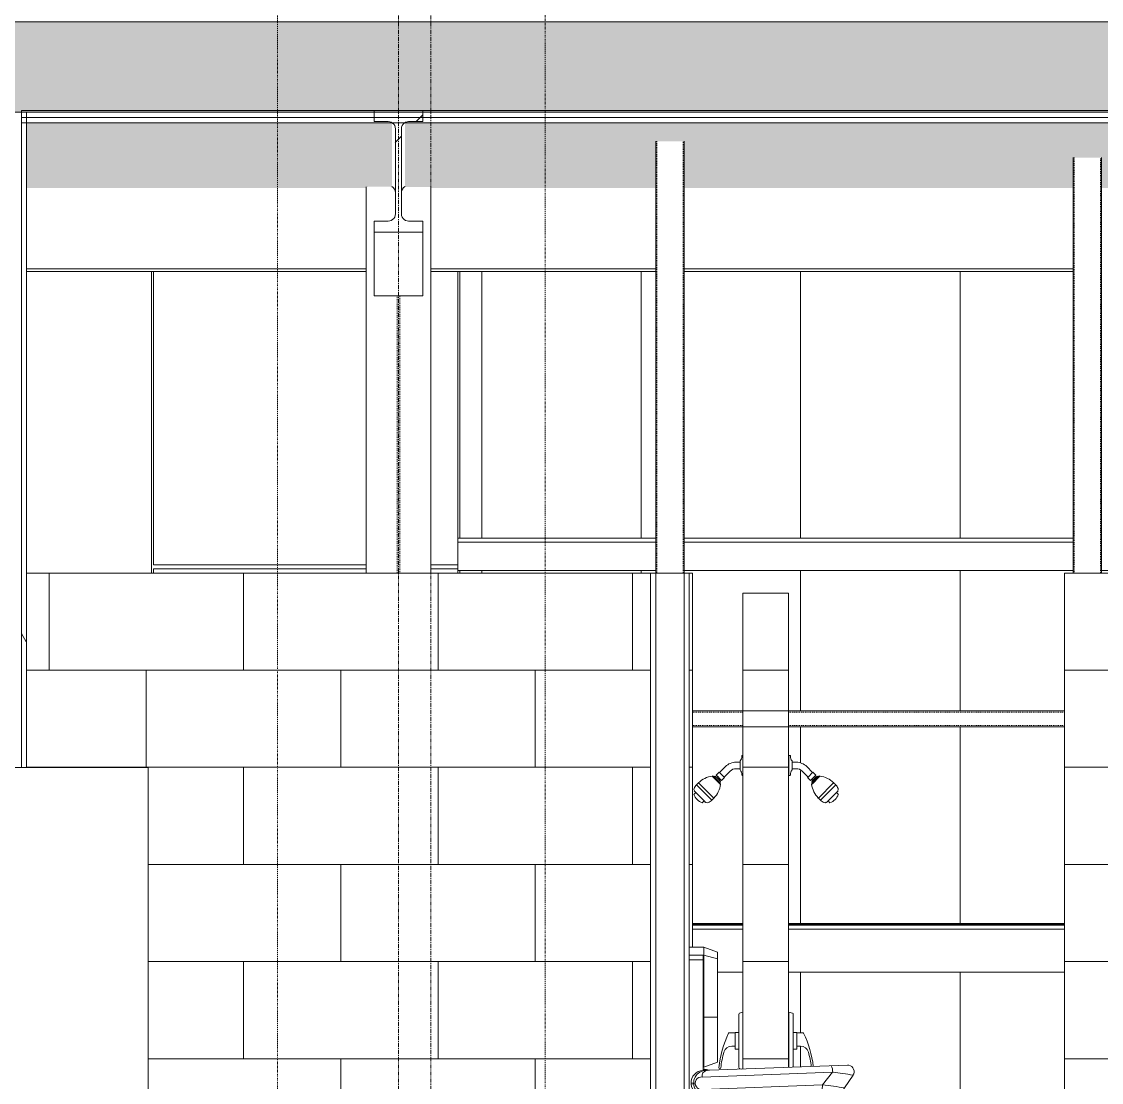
# Model space of a CAD drawing. Header units: inches. Extents: x -23565 to -43, y -324 to 853.
# Drawn here: x -18288.4 to -18155.2, y 33.1 to 164.1 of the extents above; entities that cross this region are included whole.
import ezdxf

# ---------------------------------------------------------------- set-up
doc = ezdxf.new("R2010")
doc.units = ezdxf.units.IN
doc.header["$MEASUREMENT"] = 0
for name, pattern in [('Dash Dot 3_16_', [0.3125, 0.1875, -0.0625, 0, -0.0625]), ('Grid Line 1_2_', [0.875, 0.5, -0.125, 0.125, -0.125]), ('Hidden 1_8_', [0.1875, 0.125, -0.0625]), ('Hidden 1_8__2_', [0.1875, 0.125, -0.0625])]:
    doc.linetypes.add(name, pattern=pattern)
for name, color, linetype, lineweight in [('A-ANNO-SYMB', 150, 'Continuous', 9), ('A-CLNG', 13, 'Continuous', 13), ('A-CLNG-PATT', 13, 'Continuous', 25), ('A-GENM', 13, 'Continuous', 13), ('A-GLAZ-CWMG', 51, 'Continuous', 13), ('A-WALL', 113, 'Continuous', 13), ('A-WALL-PATT', 111, 'Continuous', 25), ('I-FURN', 30, 'Continuous', 13), ('I-WALL', 2, 'Continuous', 13), ('P-SANR-FIXT', 6, 'Continuous', 13), ('Q-SPCQ', 91, 'Continuous', 13), ('S-BEAM', 12, 'Continuous', 13), ('S-COLS', 52, 'Continuous', 13), ('S-GRID', 1, 'Continuous', 9)]:
    doc.layers.add(name, color=color, linetype=linetype, lineweight=lineweight)
pattern_1 = [(0, (-33539.073, 67.247), (61.44, 15.36), [2.534, -43.546, 2.534, -43.546, -245.76]), (0, (-33539.073, 67.247), (61.44, 15.36), [-92.16, 2.534, -89.626, 2.534, -43.546, -107.52]), (0, (-33539.073, 67.247), (61.44, 15.36), [-230.4, 2.534, -28.186, 2.534, -74.266]), (120, (-33516.033, 74.927), (-44.02215, 45.528601), [2.534, -43.546, 2.534, -43.546, -245.76]), (120, (-33516.033, 74.927), (-44.02215, 45.528601), [-92.16, 2.534, -89.626, 2.534, -43.546, -107.52]), (120, (-33516.033, 74.927), (-44.02215, 45.528601), [-230.4, 2.534, -28.186, 2.534, -74.266]), (240, (-33508.353, 105.647), (-17.41785, -60.888601), [2.534, -43.546, 2.534, -43.546, -245.76]), (240, (-33508.353, 105.647), (-17.41785, -60.888601), [-92.16, 2.534, -89.626, 2.534, -43.546, -107.52]), (240, (-33508.353, 105.647), (-17.41785, -60.888601), [-230.4, 2.534, -28.186, 2.534, -74.266])]
pattern_2 = [(0, (-32970.977, 12), (-48, 24), [48, 0, 0, 0]), (90, (-32946.977, 0), (-48, 3e-15), [12, -12]), (90, (-32958.977, 12), (-48, 3e-15), [12, -12]), (90, (-32934.977, 12), (-48, 3e-15), [12, -12]), (0, (-32970.977, 24), (-48, 24), [48, 0, 0, 0]), (90, (-32922.977, 0), (-48, 3e-15), [12, -12])]

# ---------------------------------------------------------------- blocks, each defined once
blk = doc.blocks.new('Locker-Double Stacked - one-3246-Building Section - East_West looking South _ Fitness Center')
at = {"layer": 'I-FURN', "color": 8, "lineweight": 9}
for p, q in [((-25740.27, 72), (-25722.27, 72)), ((-25740.27, 0), (-25740.27, 72)), ((-25722.27, 0), (-25722.27, 72)), ((-25722.27, 0), (-25740.27, 0))]:
    blk.add_line(p, q, dxfattribs=at)
blk = doc.blocks.new('HSS-Hollow Structural Section - HSS2X2X3_16-322294-Building Section - East_West looking South _ Fitness Center')
at = {"layer": 'S-BEAM', "color": 8, "lineweight": 9}
for p, q in [((-25609.2, 79), (-25655.08, 79)), ((-25655.08, 77), (-25609.2, 77))]:
    blk.add_line(p, q, dxfattribs=at)
at = {"layer": 'S-BEAM', "color": 8, "linetype": 'Hidden 1_8__2_', "lineweight": 9}
for p, q in [((-25655.08, 78.83), (-25648.89, 78.83)), ((-25643.27, 78.83), (-25609.2, 78.83)), ((-25655.08, 77.17), (-25648.89, 77.17)), ((-25643.27, 77.17), (-25609.2, 77.17))]:
    blk.add_line(p, q, dxfattribs=at)
blk = doc.blocks.new('Shower-Unit-Zurn-Z7301-SS-MT-DV2P-HW - Z7301-SS-MT-DV2P-HW-253514-Building Section - East_West looking South _ Fitness Center')
at = {"layer": 'P-SANR-FIXT', "color": 8, "lineweight": 9}
for p, q in [((-25643.2, 73.49), (-25643.1, 73.49)), ((-25643.2, 72.65), (-25643.2, 73.49)), ((-25643.2, 72.65), (-25643.2, 71.85)), ((-25642.82, 72.8), (-25642.82, 72.65)), ((-25642.82, 72.65), (-25642.82, 71.85)), ((-25642.82, 72.65), (-25642.3, 72.65)), ((-25641, 72.11), (-25640.28, 71.39)), ((-25643.2, 71.01), (-25643.2, 71.85)), ((-25643.1, 71.01), (-25643.2, 71.01)), ((-25642.82, 71.85), (-25642.82, 71.7)), ((-25642.29, 71.85), (-25642.82, 71.85)), ((-25640.84, 70.82), (-25641.58, 71.56)), ((-25640.89, 70.77), (-25640.84, 70.82)), ((-25640.52, 70.4), (-25640.89, 70.77)), ((-25640.28, 71.39), (-25640.84, 70.82)), ((-25640.33, 70.59), (-25640.05, 70.87)), ((-25639.62, 70.86), (-25640.32, 70.16)), ((-25639.46, 70.86), (-25640.31, 70)), ((-25640.28, 71.39), (-25640.23, 71.43)), ((-25640.23, 71.43), (-25639.86, 71.06)), ((-25640.21, 70.48), (-25639.94, 70.75)), ((-25639.86, 71.06), (-25640.05, 70.87)), ((-25640.05, 70.87), (-25639.94, 70.75)), ((-25639.94, 70.75), (-25639.83, 70.86)), ((-25639.62, 70.86), (-25639.54, 70.94)), ((-25639.54, 70.94), (-25639.46, 70.86)), ((-25639.46, 70.86), (-25639.37, 70.95)), ((-25640.33, 70.59), (-25640.52, 70.4)), ((-25640.4, 70.09), (-25640.32, 70.16)), ((-25640.31, 70), (-25640.4, 70.09)), ((-25640.4, 69.91), (-25640.31, 70)), ((-25640.21, 70.48), (-25640.33, 70.59)), ((-25640.32, 70.37), (-25640.21, 70.48)), ((-25637.68, 70.12), (-25639.57, 68.23)), ((-25637.43, 69.87), (-25639.32, 67.98)), ((-25637.68, 70.12), (-25637.43, 69.87)), ((-25639.32, 67.98), (-25639.57, 68.23)), ((-25638.36, 67.87), (-25637.33, 68.91)), ((-25637.14, 69.1), (-25637.33, 68.91)), ((-25637.33, 68.91), (-25637.1, 68.68)), ((-25637.17, 69.13), (-25637.14, 69.1)), ((-25638.55, 67.68), (-25638.59, 67.72)), ((-25638.36, 67.87), (-25638.55, 67.68)), ((-25638.14, 67.65), (-25638.36, 67.87)), ((-25643.2, 41.81), (-25642.75, 41.68)), ((-25643.2, 39.19), (-25643.2, 41.81)), ((-25642.66, 41.56), (-25642.66, 39.28)), ((-25643.2, 39.19), (-25643.2, 37.3)), ((-25642.66, 39.28), (-25642.66, 37.22)), ((-25642.66, 39.28), (-25642.21, 39.28)), ((-25642.21, 39.28), (-25642.21, 39.25)), ((-25642.21, 39.25), (-25642.21, 37.61)), ((-25642.21, 39.25), (-25641.48, 39.25)), ((-25642.21, 37.61), (-25642.21, 37.22)), ((-25641.77, 37.61), (-25642.21, 37.61)), ((-25643.2, 34.98), (-25643.2, 37.3)), ((-25642.66, 37.22), (-25642.66, 35)), ((-25642.21, 37.22), (-25642.66, 37.22))]:
    blk.add_line(p, q, dxfattribs=at)
for centre, radius, start, end in [((-25643.1, 73.4), 0.0851, 359.892, 90), ((-25642, 73.39), 1.01, 179.1647, 215.7006), ((-25642.3, 70.81), 1.84, 45, 90), ((-25643.1, 71.1), 0.0851, 270, 0.108), ((-25642, 71.11), 1.01, 144.2994, 180.8353), ((-25642.29, 70.85), 1, 45, 90), ((-25639.72, 70.76), 0.147, 45, 135), ((-25639.9, 67.73), 3.26, 47.0133, 80.5508), ((-25637.19, 70.45), 3.26, 189.4492, 222.9867), ((-25640.22, 70.27), 0.147, 135, 225), ((-25638.41, 68.86), 1.4, 23.4945, 45.9141), ((-25637.36, 69.31), 0.259, 315.4477, 23.757), ((-25638.31, 68.95), 1.4, 224.0859, 246.5055), ((-25638.74, 69.28), 1.74, 290.1231, 339.8769), ((-25638.77, 67.9), 0.259, 246.243, 314.5523), ((-25642.79, 41.56), 0.125, 0, 73.7481), ((-25641.48, 39.15), 0.1, 25.135, 90), ((-25653.86, 33.34), 13.78, 7.306, 25.135), ((-25641.77, 36.61), 1, 15.1223, 90), ((-25653.86, 33.34), 13.53, 7.3978, 15.1223)]:
    blk.add_arc(centre, radius, start, end, dxfattribs=at)
blk = doc.blocks.new('Shower-Unit-Zurn-Z7301-SS-MT-DV2P-HW - Z7301-SS-MT-DV2P-HW-253545-Building Section - East_West looking South _ Fitness Center')
at = {"layer": 'P-SANR-FIXT', "color": 8, "lineweight": 9}
for p, q in [((-25651.03, 72.11), (-25651.75, 71.39)), ((-25649.21, 72.65), (-25649.73, 72.65)), ((-25649.21, 72.8), (-25649.21, 72.65)), ((-25649.21, 72.65), (-25649.21, 71.85)), ((-25652.57, 70.86), (-25652.66, 70.95)), ((-25652.49, 70.94), (-25652.57, 70.86)), ((-25652.57, 70.86), (-25651.72, 70)), ((-25652.41, 70.86), (-25652.49, 70.94)), ((-25652.41, 70.86), (-25651.71, 70.16)), ((-25652.09, 70.75), (-25652.2, 70.86)), ((-25651.8, 71.43), (-25652.17, 71.06)), ((-25652.17, 71.06), (-25651.98, 70.87)), ((-25651.98, 70.87), (-25652.09, 70.75)), ((-25651.82, 70.48), (-25652.09, 70.75)), ((-25651.71, 70.59), (-25651.98, 70.87)), ((-25651.75, 71.39), (-25651.8, 71.43)), ((-25651.75, 71.39), (-25651.19, 70.82)), ((-25651.51, 70.4), (-25651.14, 70.77)), ((-25651.19, 70.82), (-25650.45, 71.56)), ((-25651.14, 70.77), (-25651.19, 70.82)), ((-25649.74, 71.85), (-25649.21, 71.85)), ((-25649.21, 71.85), (-25649.21, 71.7)), ((-25654.35, 70.12), (-25654.6, 69.87)), ((-25654.6, 69.87), (-25652.71, 67.98)), ((-25654.35, 70.12), (-25652.46, 68.23)), ((-25651.82, 70.48), (-25651.71, 70.59)), ((-25651.71, 70.37), (-25651.82, 70.48)), ((-25651.72, 70), (-25651.63, 70.09)), ((-25651.63, 69.91), (-25651.72, 70)), ((-25651.71, 70.59), (-25651.51, 70.4)), ((-25651.63, 70.09), (-25651.71, 70.16)), ((-25654.7, 68.91), (-25654.93, 68.68)), ((-25654.86, 69.13), (-25654.89, 69.1)), ((-25654.89, 69.1), (-25654.7, 68.91)), ((-25653.67, 67.87), (-25654.7, 68.91)), ((-25652.71, 67.98), (-25652.46, 68.23)), ((-25653.89, 67.65), (-25653.67, 67.87)), ((-25653.67, 67.87), (-25653.48, 67.68)), ((-25653.48, 67.68), (-25653.44, 67.72)), ((-25649.37, 41.56), (-25649.37, 39.28)), ((-25648.89, 41.79), (-25649.28, 41.68)), ((-25649.82, 39.25), (-25650.55, 39.25)), ((-25649.37, 39.28), (-25649.82, 39.28)), ((-25649.82, 39.28), (-25649.82, 39.25)), ((-25649.82, 39.25), (-25649.82, 37.61)), ((-25649.37, 39.28), (-25649.37, 37.22)), ((-25650.26, 37.61), (-25649.82, 37.61)), ((-25649.82, 37.61), (-25649.82, 37.22)), ((-25649.82, 37.22), (-25649.37, 37.22)), ((-25649.37, 37.22), (-25649.37, 34.94)), ((-25649.28, 34.82), (-25649.08, 34.76))]:
    blk.add_line(p, q, dxfattribs=at)
for centre, radius, start, end in [((-25650.03, 73.39), 1.01, 324.2994, 0.8353), ((-25648.93, 73.4), 0.0851, 90, 180.108), ((-25649.73, 70.81), 1.84, 90, 135), ((-25652.13, 67.73), 3.26, 99.4492, 132.9867), ((-25652.31, 70.76), 0.147, 45, 135), ((-25649.74, 70.85), 1, 90, 135), ((-25650.03, 71.11), 1.01, 359.1647, 35.7006), ((-25648.93, 71.1), 0.0851, 179.892, 270), ((-25654.67, 69.31), 0.259, 156.243, 224.5523), ((-25653.62, 68.86), 1.4, 134.0859, 156.5055), ((-25654.84, 70.45), 3.26, 317.0133, 350.5508), ((-25651.81, 70.27), 0.147, 315, 45), ((-25653.29, 69.28), 1.74, 200.1231, 249.8769), ((-25653.72, 68.95), 1.4, 293.4945, 315.9141), ((-25653.26, 67.9), 0.259, 225.4477, 293.757), ((-25649.24, 41.56), 0.125, 106.2519, 180), ((-25638.17, 33.34), 13.78, 154.865, 173.3403), ((-25650.55, 39.15), 0.1, 90, 154.865), ((-25650.26, 36.61), 1, 90, 164.8777), ((-25638.17, 33.34), 13.53, 164.8777, 173.3403), ((-25651.73, 34.92), 0.125, 173.3403, 353.3403), ((-25649.24, 34.94), 0.125, 180, 254)]:
    blk.add_arc(centre, radius, start, end, dxfattribs=at)
blk = doc.blocks.new('HSS-Hollow Structural Section-Column - HSS3-1_2X3-1_2X1_8-350765-Building Section - East_West looking South _ Fitness Center')
at = {"layer": 'S-COLS', "color": 8, "lineweight": 9}
for p, q in [((-25446.39, 147.31), (-25446.39, 96)), ((-25442.89, 96), (-25442.89, 147.31))]:
    blk.add_line(p, q, dxfattribs=at)
at = {"layer": 'S-COLS', "color": 8, "linetype": 'Hidden 1_8__2_', "lineweight": 9}
for p, q in [((-25446.27, 147.3), (-25446.27, 96)), ((-25443.01, 96), (-25443.01, 147.3))]:
    blk.add_line(p, q, dxfattribs=at)
blk = doc.blocks.new('HSS-Hollow Structural Section-Column - HSS3-1_2X3-1_2X1_8-V58-Building Section - East_West looking South _ Fitness Center')
at = {"layer": 'S-COLS', "color": 8, "lineweight": 9}
for p, q in [((-25387.64, 149.32), (-25387.64, 96)), ((-25384.14, 96), (-25384.14, 149.32))]:
    blk.add_line(p, q, dxfattribs=at)
at = {"layer": 'S-COLS', "color": 8, "linetype": 'Hidden 1_8__2_', "lineweight": 9}
for p, q in [((-25387.52, 149.31), (-25387.52, 96)), ((-25384.26, 96), (-25384.26, 149.31))]:
    blk.add_line(p, q, dxfattribs=at)
blk = doc.blocks.new('Change_Table-Flip_Down-Frost_Products_LTD_-1125 - Polyethylene-White-V59-Building Section - East_West looking South _ Fitness Center')
at = {"layer": 'Q-SPCQ', "color": 8, "lineweight": 9}
for p, q in [((-25655.52, 49.8), (-25653.72, 49.8)), ((-25653.72, 35.01), (-25653.72, 49.8)), ((-25653.72, 49.8), (-25652.02, 49.18)), ((-25655.52, 48.84), (-25653.72, 48.84)), ((-25653.77, 48.24), (-25655.52, 48.24)), ((-25653.77, 48.84), (-25653.77, 34.67)), ((-25653.72, 48.84), (-25652.02, 48.38)), ((-25652.02, 49.18), (-25652.02, 35.63)), ((-25653.77, 41.18), (-25652.02, 41.18)), ((-25653.72, 35.01), (-25653.77, 35.01)), ((-25653.77, 35.01), (-25653.77, 34.77)), ((-25652.02, 35.63), (-25653.72, 35.01)), ((-25653.02, 34.62), (-25635.99, 35.25)), ((-25653.89, 33.78), (-25637.81, 34.38)), ((-25653.02, 34.62), (-25653.4, 34.6)), ((-25639.06, 32.81), (-25637.81, 34.38)), ((-25635.29, 34), (-25636.35, 32.44)), ((-25654.76, 33.05), (-25655.27, 33.03)), ((-25655.27, 33.03), (-25655.26, 32.91)), ((-25655.26, 32.91), (-25654.75, 32.93)), ((-25654.97, 33.04), (-25654.96, 32.92)), ((-25639.06, 32.81), (-25653.83, 32.26)), ((-25639.15, 32), (-25653.69, 31.46)), ((-25639.15, 32), (-25636.98, 32.08)), ((-25636.65, 32.17), (-25636.89, 31.81)), ((-25636.35, 32.44), (-25636.83, 31.71)), ((-25652.78, 30.73), (-25654.77, 30.26)), ((-25652.41, 31.51), (-25652.89, 30.7)), ((-25652.78, 30.73), (-25652.3, 31.51)), ((-25652.54, 31.13), (-25652.78, 30.73)), ((-25636.83, 31.71), (-25652.54, 31.13)), ((-25636.89, 31.81), (-25652.47, 31.23)), ((-25651.82, 31.53), (-25651.81, 31.16)), ((-25636.89, 31.81), (-25636.83, 31.71)), ((-25654.77, 30.26), (-25655.52, 30.26))]:
    blk.add_line(p, q, dxfattribs=at)
for centre, radius, start, end in [((-25653.77, 32.96), 1.81, 65.8288, 90), ((-25653.77, 32.96), 1.71, 73.7265, 90), ((-25639.27, 34.45), 1.47, 357.3665, 29.6833), ((-25635.96, 34.45), 0.8, 78.1281, 92.1189), ((-25635.96, 34.45), 0.8, 326.0915, 78.1158), ((-25653.4, 33.04), 1.56, 89.6963, 275.177), ((-25653.99, 33.02), 0.773, 82.7114, 281.5263), ((-25653.21, 33.93), 0.697, 105.7593, 192.2907), ((-25639.71, 13.19), 21.27, 78.0183, 84.8629), ((-25653.08, 32.2), 0.755, 175.8122, 254.1878), ((-25641.82, 32.71), 2.75, 345.1576, 2.0429), ((-25641.54, 4.46), 28.45, 79.4736, 84.9967), ((-25637.01, 32.88), 0.8, 272.1189, 326.0915)]:
    blk.add_arc(centre, radius, start, end, dxfattribs=at)
for centre, start_param, end_param in [((-25653.75, 33.09), 1.570796, 3.141593), ((-25653.74, 32.96), 3.141593, 4.712389)]:
    blk.add_ellipse(centre, major_axis=(1.52, 0.06), ratio=0.984808, start_param=start_param, end_param=end_param, dxfattribs=at)
blk = doc.blocks.new('Generic Models _ess Center2')
at = {"layer": 'A-GENM', "color": 8, "lineweight": 9}
for p, q in [((-25648.89, 52.74), (-25655.08, 52.74)), ((-25655.08, 52.67), (-25648.89, 52.67)), ((-25648.89, 52.66), (-25655.08, 52.66)), ((-25648.89, 52.63), (-25655.08, 52.63)), ((-25648.89, 52.62), (-25655.08, 52.62)), ((-25648.89, 52.59), (-25655.08, 52.59)), ((-25648.89, 52.58), (-25655.08, 52.58)), ((-25648.89, 52.54), (-25655.08, 52.54)), ((-25609.2, 52.74), (-25643.27, 52.74)), ((-25643.27, 52.67), (-25609.2, 52.67)), ((-25609.2, 52.66), (-25643.27, 52.66)), ((-25609.2, 52.63), (-25643.27, 52.63)), ((-25609.2, 52.62), (-25643.27, 52.62)), ((-25609.2, 52.59), (-25643.27, 52.59)), ((-25609.2, 52.58), (-25643.27, 52.58)), ((-25609.2, 52.54), (-25643.27, 52.54))]:
    blk.add_line(p, q, dxfattribs=at)
blk = doc.blocks.new('Generic Models _ess Center3')
at = {"layer": 'A-GENM', "color": 8, "lineweight": 9}
for p, q in [((-25648.89, 52.04), (-25655.08, 52.04)), ((-25609.2, 52.04), (-25643.27, 52.04)), ((-25648.89, 46.71), (-25652.02, 46.71)), ((-25609.2, 46.71), (-25643.27, 46.71))]:
    blk.add_line(p, q, dxfattribs=at)
blk = doc.blocks.new('Locker Rooms and Restrooms_rvt-2-Building Section - East_West looking South _ Fitness Center')
at = {"layer": 'A-WALL-PATT', "lineweight": 9}
h = blk.add_hatch(dxfattribs=at)
h.set_pattern_fill('FP_33', color=8, style=0, pattern_type=2)
h.set_pattern_definition([(0, (-33105.07, 12), (-48, 24), [48, 0, 0, 0]), (90, (-33081.07, 0), (-48, 3e-15), [12, -12]), (90, (-33093.07, 12), (-48, 3e-15), [12, -12]), (90, (-33069.07, 12), (-48, 3e-15), [12, -12]), (0, (-33105.07, 24), (-48, 24), [48, 0, 0, 0]), (90, (-33057.07, 0), (-48, 3e-15), [12, -12])])
h.paths.add_polyline_path([(-25655.52, 0), (-25655.08, 0), (-25655.08, 30.26), (-25655.52, 30.26), (-25655.52, 0.25)], flags=0)
h.paths.add_polyline_path([(-25662.11, 0.25), (-25660.27, 0.25), (-25660.27, 15), (-25674.27, 15), (-25674.27, 16), (-25660.27, 16), (-25660.27, 96), (-25737.27, 96), (-25737.27, 72), (-25722.27, 72), (-25722.27, 0.25), (-25674.27, 0.25)], flags=0)
h.paths.add_polyline_path([(-25655.08, 49.8), (-25655.08, 96), (-25655.52, 96), (-25655.52, 49.8)], flags=0)
h = blk.add_hatch(dxfattribs=at)
h.set_pattern_fill('FP_13', color=8, style=0, pattern_type=2)
h.set_pattern_definition(pattern_1)
h.paths.add_polyline_path([(-25655.52, 0), (-25655.52, 96), (-25656.14, 96), (-25656.14, 0)], flags=0)
h = blk.add_hatch(dxfattribs=at)
h.set_pattern_fill('FP_28', color=8, style=0, pattern_type=2)
h.set_pattern_definition(pattern_2)
h.paths.add_polyline_path([(-25609.2, 0), (-25608.14, 0), (-25608.14, 96), (-25609.2, 96), (-25609.2, 37.39)], flags=0)
h = blk.add_hatch(dxfattribs=at)
h.set_pattern_fill('FP_28', color=8, style=0, pattern_type=2)
h.set_pattern_definition(pattern_2)
h.paths.add_polyline_path([(-25608.14, 0), (-25583.33, 0), (-25583.27, 70), (-25582.02, 70), (-25581.95, 0), (-25547.75, 0), (-25546.83, 7.94), (-25548.67, 8.74), (-25549.62, 9.17), (-25552.05, 10.97), (-25552.73, 11.72), (-25552.88, 12), (-25581.52, 12), (-25581.52, 70), (-25524.27, 70), (-25524.27, 27.75), (-25522.51, 27.69), (-25522.29, 27.4), (-25522.25, 27.29), (-25522.2, 25.83), (-25522.39, 25.75), (-25522.62, 25.75), (-25523, 17.25), (-25523.46, 15.3), (-25523.56, 15.11), (-25523.91, 14.84), (-25524.27, 14.75), (-25524.27, 12), (-25526.65, 12), (-25526.61, 8.08), (-25525.73, 0), (-25521.39, 0), (-25521.39, 96), (-25608.14, 96), (-25608.14, 37.39)], flags=0)
h.paths.add_polyline_path([(-25537.38, 8.13), (-25536.59, 9.13), (-25536.1, 10.5), (-25536.17, 10.31), (-25536.66, 9.04), (-25537.39, 8.13)], flags=0)
h = blk.add_hatch(dxfattribs=at)
h.set_pattern_fill('FP_31', color=8, style=0, pattern_type=2)
h.set_pattern_definition([(0, (-33095.54, 12), (-48, 24), [48, 0, 0, 0]), (90, (-33071.54, 0), (-48, 3e-15), [12, -12]), (90, (-33083.54, 12), (-48, 3e-15), [12, -12]), (90, (-33059.54, 12), (-48, 3e-15), [12, -12]), (0, (-33095.54, 24), (-48, 24), [48, 0, 0, 0]), (90, (-33047.54, 0), (-48, 3e-15), [12, -12])])
h.paths.add_polyline_path([(-25648.89, 0), (-25643.27, 0), (-25643.27, 31.47), (-25648.89, 31.27), (-25648.89, 17.85)], flags=0)
h.paths.add_polyline_path([(-25648.89, 34.77), (-25643.27, 34.98), (-25643.27, 93.5), (-25648.89, 93.5), (-25648.89, 35.25)], flags=0)
at = {"layer": 'A-WALL', "color": 7}
for p, q in [((-25659.64, 0), (-25659.64, 96)), ((-25656.14, 0), (-25656.14, 96))]:
    blk.add_line(p, q, dxfattribs=at)
at = {"layer": 'I-WALL', "color": 8, "lineweight": 9}
for p, q in [((-25660.27, 96), (-25737.27, 96)), ((-25655.08, 96), (-25655.52, 96)), ((-25655.08, 49.8), (-25655.08, 96)), ((-25609.2, 0), (-25609.2, 96)), ((-25609.2, 96), (-25608.14, 96)), ((-25521.64, 96), (-25608.14, 96)), ((-25648.89, 34.77), (-25648.89, 93.5)), ((-25643.27, 93.5), (-25648.89, 93.5)), ((-25643.27, 93.5), (-25643.27, 34.98))]:
    blk.add_line(p, q, dxfattribs=at)
at = {"layer": 'I-WALL', "color": 7}
for p, q in [((-25660.27, 96), (-25660.27, 16)), ((-25655.52, 96), (-25660.27, 96)), ((-25655.52, 0), (-25655.52, 96))]:
    blk.add_line(p, q, dxfattribs=at)
at = {"color": 8, "lineweight": 9}
for name, p in [('HSS-Hollow Structural Section-Column - HSS3-1_2X3-1_2X1_8-V58-Building Section - East_West looking South _ Fitness Center', (-272, 0)), ('HSS-Hollow Structural Section-Column - HSS3-1_2X3-1_2X1_8-350765-Building Section - East_West looking South _ Fitness Center', (-161.75, 0)), ('HSS-Hollow Structural Section - HSS2X2X3_16-322294-Building Section - East_West looking South _ Fitness Center', (0, 0)), ('Shower-Unit-Zurn-Z7301-SS-MT-DV2P-HW - Z7301-SS-MT-DV2P-HW-253545-Building Section - East_West looking South _ Fitness Center', (0, 0)), ('Shower-Unit-Zurn-Z7301-SS-MT-DV2P-HW - Z7301-SS-MT-DV2P-HW-253514-Building Section - East_West looking South _ Fitness Center', (0, 0)), ('Locker-Double Stacked - one-3246-Building Section - East_West looking South _ Fitness Center', (0, 0)), ('Generic Models _ess Center2', (0, 0)), ('Generic Models _ess Center3', (0, 0)), ('Change_Table-Flip_Down-Frost_Products_LTD_-1125 - Polyethylene-White-V59-Building Section - East_West looking South _ Fitness Center', (0, 0))]:
    blk.add_blockref(name, p, dxfattribs=at)
blk = doc.blocks.new('W-Wide Flange-Column - B2_F-1401326-Building Section - East_West looking South _ Fitness Center')
at = {"layer": 'S-COLS', "color": 8, "lineweight": 9}
for p, q in [((-25695.39, 143.68), (-25695.39, 96)), ((-25687.39, 143.68), (-25687.39, 96)), ((-25695.39, -4.5), (-25695.39, -12)), ((-25687.39, -4.5), (-25687.39, -12))]:
    blk.add_line(p, q, dxfattribs=at)
at = {"layer": 'S-COLS', "color": 8, "linetype": 'Hidden 1_8_', "lineweight": 9}
for p, q in [((-25691.55, 96), (-25691.55, 130.22)), ((-25691.23, 130.22), (-25691.23, 96)), ((-25691.55, -12), (-25691.55, -4.5)), ((-25691.23, -4.5), (-25691.23, -12))]:
    blk.add_line(p, q, dxfattribs=at)
blk = doc.blocks.new('W-Wide Flange - 1_-3_ deep-1401343-Building Section - East_West looking South _ Fitness Center')
at = {"layer": 'S-BEAM', "lineweight": 9}
h = blk.add_hatch(dxfattribs=at)
h.set_pattern_fill('FP_12', color=8, style=0, pattern_type=2)
h.set_pattern_definition([(45, (-33539.073, 67.247), (-19.00703, 19.00703), []), (45, (-33539.073, 96.047), (-19.00703, 19.00703), [])])
h.paths.add_polyline_path([(-25688.39, 138.1), (-25688.43, 139.46), (-25690.32, 139.48), (-25690.68, 139.65), (-25690.93, 139.96), (-25691.02, 140.35), (-25690.99, 151.06), (-25690.82, 151.41), (-25690.51, 151.66), (-25690.13, 151.75), (-25688.39, 151.75), (-25688.43, 153.11), (-25694.39, 153.11), (-25694.39, 151.75), (-25692.46, 151.73), (-25692.1, 151.55), (-25691.85, 151.24), (-25691.77, 150.86), (-25691.79, 140.15), (-25691.96, 139.79), (-25692.27, 139.55), (-25692.66, 139.46), (-25694.39, 139.46), (-25694.39, 138.1), (-25688.43, 138.1)], flags=0)
at = {"layer": 'S-BEAM', "color": 7}
for p, q in [((-25688.39, 153.11), (-25694.39, 153.11)), ((-25694.39, 153.11), (-25694.39, 151.75)), ((-25688.39, 151.75), (-25688.39, 153.11)), ((-25694.39, 151.75), (-25692.66, 151.75)), ((-25691.77, 150.86), (-25691.77, 140.35)), ((-25691.02, 140.35), (-25691.02, 150.86)), ((-25690.13, 151.75), (-25688.39, 151.75)), ((-25692.66, 139.46), (-25694.39, 139.46)), ((-25694.39, 139.46), (-25694.39, 138.1)), ((-25688.39, 139.46), (-25690.13, 139.46)), ((-25688.39, 138.1), (-25688.39, 139.46)), ((-25694.39, 138.1), (-25688.39, 138.1))]:
    blk.add_line(p, q, dxfattribs=at)
at = {"layer": 'S-BEAM', "color": 8, "lineweight": 9}
for p, q in [((-25694.39, 130.22), (-25694.39, 138.1)), ((-25688.39, 130.22), (-25688.39, 138.1)), ((-25688.39, 130.22), (-25694.39, 130.22))]:
    blk.add_line(p, q, dxfattribs=at)
at = {"layer": 'S-BEAM', "color": 7, "flags": 128}
for points in [[(-25692.66, 151.75), (-25692.46, 151.73), (-25692.27, 151.66), (-25692.1, 151.55), (-25691.96, 151.41), (-25691.85, 151.24), (-25691.79, 151.06), (-25691.77, 150.86)], [(-25691.02, 150.86), (-25690.99, 151.06), (-25690.93, 151.24), (-25690.82, 151.41), (-25690.68, 151.55), (-25690.51, 151.66), (-25690.32, 151.73), (-25690.13, 151.75)], [(-25691.77, 140.35), (-25691.79, 140.15), (-25691.85, 139.96), (-25691.96, 139.79), (-25692.1, 139.65), (-25692.27, 139.55), (-25692.46, 139.48), (-25692.66, 139.46)], [(-25690.13, 139.46), (-25690.32, 139.48), (-25690.51, 139.55), (-25690.68, 139.65), (-25690.82, 139.79), (-25690.93, 139.96), (-25690.99, 140.15), (-25691.02, 140.35)]]:
    blk.add_lwpolyline(points, dxfattribs=at)
at = {"layer": 'S-BEAM', "color": 8, "lineweight": 9}
for centre, major_axis, start_param, end_param in [((-25692.66, 142.96), (-0.89, 0), 3.141593, 4.18879), ((-25690.13, 142.96), (0.89, 0), 2.094395, 3.141593)]:
    blk.add_ellipse(centre, major_axis=major_axis, ratio=0.999133, start_param=start_param, end_param=end_param, dxfattribs=at)
blk = doc.blocks.new('Rectangular Mullion - Profile_Polycarbonate_right-V43-Building Section - East_West looking South _ Fitness Center')
at = {"layer": 'A-GLAZ-CWMG', "color": 8, "lineweight": 9}
for p, q in [((-25683.83, 133.23), (-25683.83, 100.3)), ((-25681.08, 100.3), (-25681.08, 133.23)), ((-25683.83, 96.32), (-25683.83, 96)), ((-25681.08, 96), (-25681.08, 96.32))]:
    blk.add_line(p, q, dxfattribs=at)
blk = doc.blocks.new('W-Wide Flange - W12X19-1732174-Building Section - East_West looking South _ Fitness Center')
at = {"layer": 'S-BEAM', "color": 8, "lineweight": 9}
for p, q in [((-25737.27, 133.58), (-25695.39, 133.58)), ((-25687.39, 133.58), (-25659.64, 133.58)), ((-25656.14, 133.58), (-25608.14, 133.58)), ((-25737.27, 133.23), (-25695.39, 133.23)), ((-25687.39, 133.23), (-25659.64, 133.23)), ((-25656.14, 133.23), (-25608.14, 133.23))]:
    blk.add_line(p, q, dxfattribs=at)
blk = doc.blocks.new('Girt_C - 8_D-1758064-Building Section - East_West looking South _ Fitness Center')
at = {"layer": 'S-BEAM', "color": 8, "lineweight": 9}
for p, q in [((-25659.63, 100.3), (-25684.08, 100.3)), ((-25608.13, 100.3), (-25656.14, 100.3)), ((-25659.63, 99.82), (-25684.08, 99.82)), ((-25608.13, 99.82), (-25656.14, 99.82)), ((-25684.08, 96.32), (-25659.63, 96.32)), ((-25656.14, 96.32), (-25608.13, 96.32)), ((-25604.64, 96.32), (-25521.39, 96.32))]:
    blk.add_line(p, q, dxfattribs=at)

msp = doc.modelspace()

# ---------------------------------------------------------------- hatches: boundary and pattern name
at = {"layer": 'A-CLNG-PATT', "lineweight": 9}
h = msp.add_hatch(dxfattribs=at)
h.set_pattern_fill('FP_20', color=8, style=0, pattern_type=2)
h.set_pattern_definition([(161.57, (-33538.113, 68.207), (-7.6802237, -0.0009796), [0, -54.643, 6.067, 0]), (18.43, (-33540.033, 68.207), (-7.6802237, 0.0009796), [0, -54.643, 6.067, 0]), (108.43, (-33538.113, 68.207), (3.8382953, -19.20136532), [18.211, -42.499]), (71.57, (-33540.033, 68.207), (3.8382953, 19.20136532), [18.211, -42.499])])
h.paths.add_polyline_path([(-18822.42795, 152.92201), (-15349.42795, 152.92201), (-15349.42795, 164.05666), (-18822.42795, 164.05666), (-18822.42795, 154.604)], flags=0)
h = msp.add_hatch(dxfattribs=at)
h.set_pattern_fill('FP_13', color=8, style=0, pattern_type=2)
h.set_pattern_definition(pattern_1)
h.paths.add_polyline_path([(-18238.97051, 151.60832), (-17857.74045, 151.60832), (-17857.74045, 152.23386), (-18288.42795, 152.23386), (-18288.42795, 151.60832), (-18247.7437, 151.60832)], flags=0)
h = msp.add_hatch(dxfattribs=at)
h.set_pattern_fill('FP_37', color=8, style=0, pattern_type=2)
h.set_pattern_definition([(0, (-33539.073, 151.462), (61.44, 0.639), [2.534, -43.546, 2.534, -43.546, -245.76]), (0, (-33539.073, 151.462), (61.44, 0.639), [-92.16, 2.534, -89.626, 2.534, -43.546, -107.52]), (0, (-33539.073, 151.462), (61.44, 0.639), [-230.4, 2.534, -28.186, 2.534, -74.266]), (175.876, (-33516.033, 151.782), (-44.02172278, 1.89473894), [1.27, -21.829, 1.27, -21.829, -123.199]), (175.876, (-33516.033, 151.782), (-44.02172278, 1.89473894), [-46.2, 1.27, -44.929, 1.27, -21.829, -53.9]), (175.876, (-33516.033, 151.782), (-44.02172278, 1.89473894), [-115.499, 1.27, -14.129, 1.27, -37.229]), (184.124, (-33508.353, 153.061), (-17.4177818, -2.53516824), [1.27, -21.829, 1.27, -21.829, -123.199]), (184.124, (-33508.353, 153.061), (-17.4177818, -2.53516824), [-46.2, 1.27, -44.929, 1.27, -21.829, -53.9]), (184.124, (-33508.353, 153.061), (-17.4177818, -2.53516824), [-115.499, 1.27, -14.129, 1.27, -37.229])])
h.paths.add_polyline_path([(-18287.80295, 143.54353), (-18245.92795, 143.54353), (-18245.92795, 143.68446), (-18242.7209, 143.70788), (-18242.72426, 151.60832), (-18287.80295, 151.60832), (-18287.80295, 144.836)], flags=0)
h.paths.add_polyline_path([(-18142.46545, 143.54353), (-18071.92795, 143.54353), (-18071.92795, 151.60832), (-18241.13171, 151.5541), (-18241.13498, 143.68446), (-18237.92795, 143.68446), (-18237.92795, 143.54353), (-18210.17795, 143.54353), (-18210.14687, 149.30415), (-18209.94595, 149.30899), (-18206.67795, 149.29932), (-18206.67795, 143.54353), (-18158.67795, 143.54353), (-18158.64687, 147.29942), (-18158.44595, 147.30425), (-18155.17795, 147.29459), (-18155.17795, 143.54353)], flags=0)
h.paths.add_polyline_path([(-17858.36545, 143.54353), (-17858.36545, 151.60832), (-17951.63171, 151.5541), (-17951.63498, 143.67405), (-17948.42795, 143.67405), (-17948.42795, 143.54353), (-17938.17795, 143.54353), (-17938.14687, 149.30415), (-17937.94595, 149.30899), (-17934.67795, 149.29932), (-17934.67795, 143.54353), (-17861.72345, 143.54353)], flags=0)
h.paths.add_polyline_path([(-18068.42795, 143.54353), (-18063.42795, 143.54353), (-18063.50676, 151.60832), (-18068.42795, 151.60832), (-18068.42795, 144.836)], flags=0)
h.paths.add_polyline_path([(-18059.92795, 143.54353), (-17996.92795, 143.54353), (-17996.89687, 147.29942), (-17996.69595, 147.30425), (-17993.42795, 147.29459), (-17993.42795, 143.54353), (-17956.42795, 143.54353), (-17956.42795, 143.67405), (-17953.2209, 143.69746), (-17953.22426, 151.60832), (-18059.92795, 151.60832), (-18059.92795, 144.836)], flags=0)
at = {"layer": 'A-WALL-PATT', "lineweight": 9}
h = msp.add_hatch(dxfattribs=at)
h.set_pattern_fill('FP_13', color=8, style=0, pattern_type=2)
h.set_pattern_definition(pattern_1)
h.paths.add_polyline_path([(-18288.42795, 72), (-18287.80295, 72), (-18287.80295, 152.92201), (-18288.42795, 152.92201), (-18288.42795, 76.46)], flags=0)
h = msp.add_hatch(dxfattribs=at)
h.set_pattern_fill('FP_21', color=8, style=0, pattern_type=2)
h.set_pattern_definition([(0, (-33133.29, 0.38), (-193, 193), [48, -145]), (90, (-33133.29, 0.38), (-193, 1e-14), [96, -97]), (180, (-33085.29, 96.38), (-193, 193), [48, -145]), (90, (-33085.29, 0.38), (-193, 1e-14), [96, -97]), (180, (-33085.29, 96.88), (-193, 193), [48, -145]), (90, (-33085.29, 96.88), (-193, 1e-14), [96, -97]), (0, (-33133.29, 192.88), (-193, 193), [48, -145]), (90, (-33133.29, 96.88), (-193, 1e-14), [96, -97]), (0, (-33085.04, 48.12), (-193, 193), [48, -145]), (90, (-33085.04, 0), (-193, 1e-14), [48.125, -144.875]), (90, (-33037.04, 0), (-193, 1e-14), [48.125, -144.875]), (0, (-33085.04, 144.62), (-193, 193), [48, -145]), (90, (-33085.04, 48.62), (-193, 1e-14), [96, -97]), (180, (-33037.04, 48.62), (-193, 193), [48, -145]), (90, (-33037.04, 48.62), (-193, 1e-14), [96, -97]), (90, (-33085.04, 145.12), (-193, 1e-14), [48, -145]), (180, (-33037.04, 145.12), (-193, 193), [48, -145]), (90, (-33037.04, 145.12), (-193, 1e-14), [48, -145]), (0, (-33036.79, 0.38), (-193, 193), [48, -145]), (90, (-33036.79, 0.38), (-193, 1e-14), [96, -97]), (180, (-32988.79, 96.38), (-193, 193), [48, -145]), (90, (-32988.79, 0.38), (-193, 1e-14), [96, -97]), (180, (-32988.79, 96.88), (-193, 193), [48, -145]), (90, (-32988.79, 96.88), (-193, 1e-14), [96, -97]), (0, (-33036.79, 192.88), (-193, 193), [48, -145]), (90, (-33036.79, 96.88), (-193, 1e-14), [96, -97]), (0, (-32988.54, 48.12), (-193, 193), [48, -145]), (90, (-32988.54, 0), (-193, 1e-14), [48.125, -144.875]), (90, (-32940.54, 0), (-193, 1e-14), [48.125, -144.875]), (0, (-32988.54, 144.62), (-193, 193), [48, -145]), (90, (-32988.54, 48.62), (-193, 1e-14), [96, -97]), (180, (-32940.54, 48.62), (-193, 193), [48, -145]), (90, (-32940.54, 48.62), (-193, 1e-14), [96, -97]), (90, (-32988.54, 145.12), (-193, 1e-14), [48, -145]), (180, (-32940.54, 145.12), (-193, 193), [48, -145]), (90, (-32940.54, 145.12), (-193, 1e-14), [48, -145])])
h.paths.add_polyline_path([(-18282.83645, 96), (-18245.92795, 96), (-18245.92795, 133.22708), (-18287.80295, 133.22708), (-18287.80295, 96)], flags=0)
h.paths.add_polyline_path([(-18237.92795, 96), (-18234.61545, 96), (-18234.61545, 133.22708), (-18237.92795, 133.22708), (-18237.92795, 105.764)], flags=0)
h = msp.add_hatch(dxfattribs=at)
h.set_pattern_fill('FP_26', color=8, style=0, pattern_type=2)
h.set_pattern_definition([(90, (-33133.227, 0), (-19.685, 1e-15), [])])
h.paths.add_polyline_path([(-18205.61545, 2.75), (-18199.42795, 2.75), (-18199.42795, 31.26598), (-18203.07291, 31.13113), (-18203.31486, 30.72807), (-18205.61545, 30.14321), (-18205.61545, 17.852)], flags=0)
h.paths.add_polyline_path([(-18193.80295, 2.75), (-18159.74045, 2.75), (-18159.74045, 46.70605), (-18193.80295, 46.70605), (-18193.74045, 41.8125), (-18193.29047, 41.68133), (-18193.20045, 41.56132), (-18193.20045, 39.28202), (-18191.9243, 39.19248), (-18191.11317, 36.9468), (-18190.71245, 35.09088), (-18186.33122, 35.22919), (-18185.9829, 35.06016), (-18185.75475, 34.74736), (-18185.70394, 34.55906), (-18185.84962, 33.97383), (-18187.36992, 31.71211), (-18193.80295, 31.4741), (-18193.80295, 17.852)], flags=0)
h.paths.add_polyline_path([(-17984.54807, 2.75), (-17958.42795, 2.75), (-17958.42795, 33.15004), (-17959.0239, 34.03661), (-17959.15197, 34.59564), (-17959.00629, 34.95435), (-17958.70923, 35.20264), (-17958.42795, 35.28237), (-17958.42795, 46.70605), (-17992.36545, 46.70605), (-17992.36545, 2.75)], flags=0)
h.paths.add_polyline_path([(-18068.42795, 2.75), (-18063.42795, 2.75), (-18063.50676, 47.57168), (-18068.42795, 47.57168), (-18068.42795, 8.084)], flags=0)
h.paths.add_polyline_path([(-18059.92795, 2.75), (-18059.67795, 2.75), (-18059.70173, 25.75), (-18059.92795, 25.75), (-18059.92795, 8.084)], flags=0)
h.paths.add_polyline_path([(-17946.42795, 2.75), (-17938.80295, 2.75), (-17938.80295, 30.29847), (-17939.5459, 30.29847), (-17941.54105, 30.76465), (-17941.78299, 31.16771), (-17946.42795, 31.33956), (-17946.42795, 17.852)], flags=0)
h.paths.add_polyline_path([(-18059.92795, 27.57825), (-18059.67795, 27.75), (-18059.67795, 47.57168), (-18059.92795, 47.57168), (-18059.92795, 27.60743)], flags=0)
h.paths.add_polyline_path([(-18203.56078, 34.61552), (-18199.81491, 34.81638), (-18199.90545, 34.93654), (-18199.90545, 37.221), (-18200.35545, 37.221), (-18200.35545, 37.60823), (-18201.18161, 37.52438), (-18201.50874, 37.31624), (-18201.76791, 36.86911), (-18202.14514, 34.90851), (-18202.39345, 34.9375), (-18201.77444, 37.60823), (-18201.09107, 39.25), (-18199.90545, 39.28202), (-18199.90545, 41.56132), (-18199.81544, 41.68133), (-18199.42795, 41.8125), (-18199.42795, 46.70605), (-18202.55291, 46.70605), (-18202.55291, 35.6283), (-18204.30293, 35.00954), (-18204.30293, 34.77443), (-18203.87776, 34.68339)], flags=0)
h.paths.add_polyline_path([(-17941.29513, 34.6521), (-17940.55298, 34.81101), (-17940.55298, 35.04612), (-17942.303, 35.66488), (-17942.303, 46.70605), (-17946.42795, 46.70605), (-17946.42795, 34.842), (-17941.78299, 34.67015)], flags=0)
h.paths.add_polyline_path([(-18193.80295, 34.97654), (-18193.74045, 34.97885), (-18193.80295, 35.24579)], flags=0)
h.paths.add_polyline_path([(-18193.20045, 34.99883), (-18190.98735, 35.08071), (-18191.338, 36.86911), (-18191.59717, 37.31624), (-18192.04497, 37.57427), (-18192.75045, 37.60823), (-18192.75045, 37.221), (-18193.20045, 37.221), (-18193.20045, 35.24579)], flags=0)
h.paths.add_polyline_path([(-18059.92795, 51.55469), (-18059.67795, 51.55469), (-18059.67795, 96), (-17996.92795, 96), (-17996.92795, 96.32031), (-18059.92795, 96.32031), (-18059.92795, 52.04)], flags=0)
h.paths.add_polyline_path([(-18063.42795, 51.55469), (-18063.42795, 96.32031), (-18068.42795, 96.32031), (-18068.42795, 51.55469), (-18063.50676, 51.55469)], flags=0)
h.paths.add_polyline_path([(-17940.68214, 52.73973), (-17938.80295, 52.73973), (-17938.80295, 77), (-17946.42795, 77), (-17946.42795, 52.73973)], flags=0)
h.paths.add_polyline_path([(-17975.77489, 52.73973), (-17958.42795, 52.73973), (-17958.42795, 77), (-17992.36545, 77), (-17992.36545, 52.73973), (-17984.54807, 52.73973)], flags=0)
h.paths.add_polyline_path([(-18160.01182, 52.73973), (-18159.74045, 52.73973), (-18159.74045, 77), (-18193.80295, 77), (-18193.74045, 73.49), (-18193.55035, 73.40474), (-18193.46644, 72.98649), (-18193.36045, 72.65), (-18192.36409, 72.5874), (-18191.92103, 72.40388), (-18191.27862, 71.85), (-18190.49501, 70.96263), (-18190.57536, 70.85541), (-18190.47389, 70.75394), (-18189.90537, 70.94557), (-18189.29272, 70.78096), (-18188.72361, 70.5007), (-18187.86537, 69.74258), (-18187.65848, 69.41628), (-18187.80932, 68.98907), (-18187.80932, 68.85234), (-18187.64168, 68.6847), (-18188.04594, 68.05164), (-18188.67901, 67.64738), (-18188.9027, 67.87107), (-18189.12508, 67.71656), (-18189.50471, 67.71656), (-18189.85941, 67.97501), (-18190.49501, 68.7293), (-18190.84972, 69.57551), (-18190.93987, 69.91107), (-18190.82549, 70.11542), (-18190.81507, 70.5464), (-18190.86315, 70.59449), (-18191.05548, 70.40215), (-18192.56539, 71.81593), (-18193.36045, 71.85), (-18193.44167, 71.55711), (-18193.5307, 71.30886), (-18193.60555, 71.0705), (-18193.74045, 71.01), (-18193.80295, 52.73973), (-18168.78501, 52.73973)], flags=0)
h.paths.add_polyline_path([(-18205.61545, 52.73973), (-18199.42795, 52.73973), (-18199.50036, 71.0705), (-18199.55556, 71.09526), (-18199.67498, 71.576), (-18199.83071, 71.85), (-18200.54052, 71.81593), (-18200.98881, 71.55711), (-18202.12785, 70.47958), (-18202.29084, 70.5464), (-18202.35766, 70.47958), (-18202.20573, 69.76333), (-18202.33064, 69.29842), (-18202.6109, 68.7293), (-18203.36902, 67.87107), (-18203.69533, 67.66418), (-18204.12253, 67.81501), (-18204.25926, 67.81501), (-18204.4269, 67.64738), (-18205.05996, 68.05164), (-18205.46423, 68.6847), (-18205.24054, 68.90839), (-18205.39504, 69.13078), (-18205.39504, 69.5104), (-18205.13659, 69.86511), (-18204.3823, 70.5007), (-18203.53609, 70.85541), (-18203.20053, 70.94557), (-18202.99618, 70.83119), (-18202.605, 70.78096), (-18202.51711, 70.86885), (-18202.70945, 71.06118), (-18201.56535, 72.11194), (-18200.98881, 72.4851), (-18200.54052, 72.6139), (-18199.74545, 72.8), (-18199.5752, 73.19114), (-18199.55556, 73.40474), (-18199.42795, 73.49), (-18199.42795, 77), (-18205.61545, 77), (-18205.61545, 56.924)], flags=0)
h.paths.add_polyline_path([(-18199.42795, 79), (-18199.42795, 93.5), (-18193.80295, 93.5), (-18193.80295, 79), (-18159.74045, 79), (-18159.74045, 96), (-18158.67795, 96), (-18158.67795, 96.32031), (-18206.67795, 96.32031), (-18206.67795, 96), (-18205.61545, 95.996), (-18205.61545, 79), (-18203.87776, 79)], flags=0)
h.paths.add_polyline_path([(-17958.42795, 79), (-17958.42795, 93.5), (-17956.42795, 93.5), (-17956.42795, 96.32031), (-17993.42795, 96.32031), (-17993.42795, 96), (-17992.36545, 95.996), (-17992.36545, 79), (-17967.0017, 79)], flags=0)
h.paths.add_polyline_path([(-17938.80295, 79), (-17938.80295, 96), (-17938.17795, 96), (-17938.17795, 96.32031), (-17948.42795, 96.32031), (-17948.42795, 93.5), (-17946.42795, 93.5), (-17946.42795, 79), (-17940.68214, 79)], flags=0)
h.paths.add_polyline_path([(-18072.27995, 96), (-18071.92795, 96), (-18071.92795, 96.32031), (-18155.17795, 96.32031), (-18155.17795, 96), (-18107.3727, 96)], flags=0)
h.paths.add_polyline_path([(-18212.65095, 96), (-18210.17795, 96), (-18210.17795, 96.32031), (-18231.61545, 96.32031), (-18231.61545, 96), (-18230.19732, 96)], flags=0)
h.paths.add_polyline_path([(-17934.67795, 96), (-17902.05295, 96), (-17902.05295, 96.32031), (-17934.67795, 96.32031)], flags=0)
h.paths.add_polyline_path([(-17993.42795, 100.30332), (-17956.42795, 100.30332), (-17956.42795, 133.22708), (-17993.42795, 133.22708), (-17993.42795, 115.532)], flags=0)
h.paths.add_polyline_path([(-17902.05295, 100.30332), (-17902.05295, 133.22708), (-17934.67795, 133.22708), (-17934.67795, 100.30332), (-17931.90895, 100.30332)], flags=0)
h.paths.add_polyline_path([(-18230.19732, 100.30332), (-18210.17795, 100.30332), (-18210.17795, 133.22708), (-18231.61545, 133.22708), (-18231.61545, 100.30332)], flags=0)
h.paths.add_polyline_path([(-18002.09445, 100.30332), (-17996.92795, 100.30332), (-17996.92795, 133.22708), (-18059.92795, 133.22708), (-18059.92795, 100.30332), (-18037.1872, 100.30332)], flags=0)
h.paths.add_polyline_path([(-17940.68214, 100.30332), (-17938.17795, 100.30332), (-17938.17795, 133.22708), (-17948.42795, 133.22708), (-17948.42795, 100.30332)], flags=0)
h.paths.add_polyline_path([(-18206.67795, 100.30332), (-18158.67795, 100.30332), (-18158.67795, 133.22708), (-18206.67795, 133.22708), (-18206.67795, 115.532)], flags=0)
h.paths.add_polyline_path([(-18072.27995, 100.30332), (-18071.92795, 100.30332), (-18071.92795, 133.22708), (-18155.17795, 133.22708), (-18155.17795, 100.30332), (-18107.3727, 100.30332)], flags=0)
h.paths.add_polyline_path([(-18063.42795, 100.30332), (-18063.42795, 133.22708), (-18068.42795, 133.22708), (-18068.42795, 100.30332)], flags=0)

# ---------------------------------------------------------------- linework, layer by layer
at = {"layer": 'A-ANNO-SYMB', "linetype": 'Dash Dot 3_16_'}
for p, q in [((-18256.84921, 261.31468), (-18256.84921, -52.26383)), ((-18223.81888, -52.26383), (-18223.81888, 261.31468))]:
    msp.add_line(p, q, dxfattribs=at)
at = {"layer": 'A-CLNG', "color": 7}
for p, q in [((-15361.24045, 164.05666), (-18822.42795, 164.05666)), ((-17857.74045, 153.10962), (-18288.42795, 153.10962)), ((-18288.42795, 153.10962), (-18288.42795, 151.60832)), ((-17857.74045, 152.23386), (-18288.42795, 152.23386)), ((-18287.80295, 152.92201), (-17858.36545, 152.92201)), ((-18288.42795, 151.60832), (-17857.74045, 151.60832))]:
    msp.add_line(p, q, dxfattribs=at)
at = {"layer": 'A-WALL', "color": 7}
for p, q in [((-18287.80295, 152.92201), (-18292.67795, 152.92201)), ((-18288.42795, 151.60832), (-18288.42795, 72))]:
    msp.add_line(p, q, dxfattribs=at)
at = {"layer": 'A-WALL', "color": 8, "lineweight": 9}
msp.add_line((-18234.61545, 96), (-18234.61545, 133.22708), dxfattribs=at)
at = {"layer": 'I-WALL', "color": 7}
msp.add_line((-18287.80295, 72), (-18287.80295, 152.92201), dxfattribs=at)
at = {"layer": 'S-GRID', "linetype": 'Grid Line 1_2_'}
for p, q in [((-18241.92795, -273.16081), (-18241.92795, 671.89181)), ((-18241.92795, -273.16081), (-18241.92795, 671.89181)), ((-18237.92795, -273.16081), (-18237.92795, 671.89181))]:
    msp.add_line(p, q, dxfattribs=at)

# ---------------------------------------------------------------- block references
at = {"color": 250, "lineweight": 5}
msp.add_blockref('Locker Rooms and Restrooms_rvt-2-Building Section - East_West looking South _ Fitness Center', (7449.46227, 0), dxfattribs=at)
at = {"layer": 'A-GLAZ-CWMG', "color": 8, "lineweight": 9}
msp.add_blockref('Rectangular Mullion - Profile_Polycarbonate_right-V43-Building Section - East_West looking South _ Fitness Center', (7449.46227, 0), dxfattribs=at)
at = {"layer": 'S-BEAM', "color": 8, "lineweight": 9}
for name in ['W-Wide Flange - 1_-3_ deep-1401343-Building Section - East_West looking South _ Fitness Center', 'W-Wide Flange - W12X19-1732174-Building Section - East_West looking South _ Fitness Center', 'Girt_C - 8_D-1758064-Building Section - East_West looking South _ Fitness Center']:
    msp.add_blockref(name, (7449.46227, 0), dxfattribs=at)
at = {"layer": 'S-COLS', "color": 8, "lineweight": 9}
msp.add_blockref('W-Wide Flange-Column - B2_F-1401326-Building Section - East_West looking South _ Fitness Center', (7449.46227, 0), dxfattribs=at)

doc.saveas('drawing.dxf')
